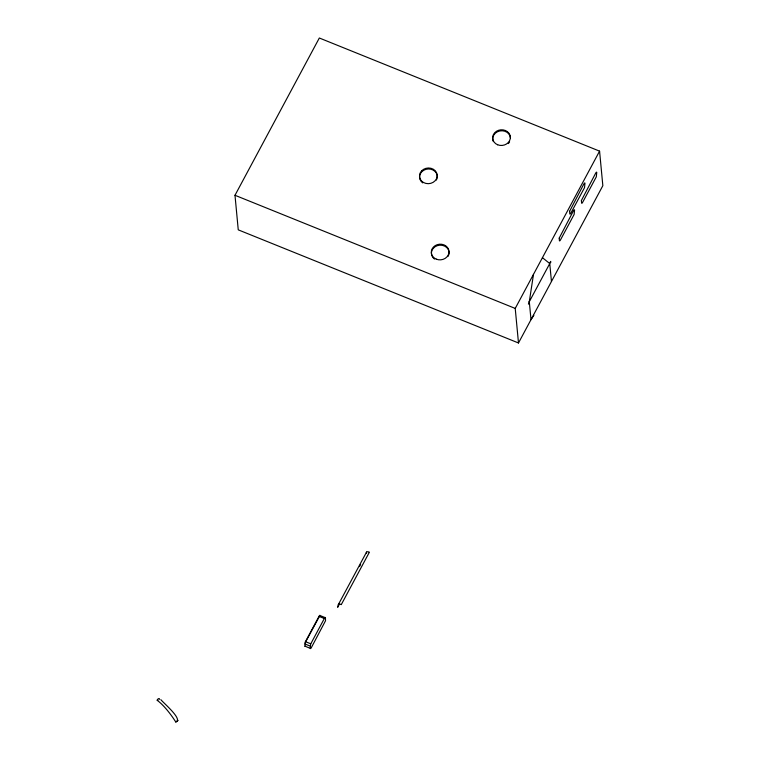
<?xml version="1.0" encoding="UTF-8"?>
<svg xmlns="http://www.w3.org/2000/svg" width="760" height="760" viewBox="0 0 760 760"><rect width="100%" height="100%" fill="white"/><g stroke="black" fill="none" stroke-linecap="round" stroke-linejoin="round"><path stroke-width="1.14" d="M533.881 315.362L531.003 319.656L529.302 301.682L533.491 274.37M338.352 604.57L338.504 604.39A3.515 1.425 28.2 0 1 341.278 604.608L369.398 552.178A3.515 1.425 28.2 0 0 366.624 551.959L338.352 604.57L338.542 605.644M366.462 552.14L366.396 552.358A3.515 1.425 28.2 0 0 366.662 553.223M305.254 642.589L319.561 616.122M304.969 646.181L310.298 648.337A2.232 0.532 -68 0 0 311.363 647.577L325.527 620.749L325.441 617.728L320.122 615.581A2.347 0.56 -68 0 0 319 616.379L305.244 642.058L304.969 646.181A2.232 0.532 -68 0 0 305.32 646.389M325.441 617.728A2.347 0.56 -68 0 0 324.33 618.526L310.574 644.204L310.298 648.337M234.992 195.282L319.333 38L599.573 151.136L602.841 185.696L518.491 342.978L238.25 229.843L234.992 195.282L515.223 308.427L518.491 342.978M338.285 605.045L337.649 607.316L339.644 603.592M359.49 566.58L360.591 564.528M515.223 308.427L599.573 151.136M529.397 301.112L528.409 304.161M549.603 263.435L550.677 261.421L550.772 262.456M529.302 301.682L549.755 263.558L542.431 257.688M159.305 699.38C160.255 697.566 156.664 699.228 157.234 700.378A29.393 7.296 55.8 0 1 175.778 722C183.483 719.701 163.21 702.781 160.844 699.637M175.778 722L178.173 720.394M157.88 700.387L157.234 700.378M319 616.379L324.33 618.526M305.444 641.658L310.773 643.806M304.76 643.9L310.08 646.057M549.755 263.558L551.456 281.523M509.58 141.825A8.873 7.837 -5.4 0 1 508.317 143.573M493.221 141.379A8.873 7.837 -5.4 0 1 499.767 130.967A8.873 7.837 -5.4 0 1 510.425 137.826M436.43 180.034A8.873 7.837 -5.4 0 0 433.285 170.136A8.873 7.837 -5.4 0 0 421.714 171.836L420.451 173.575A8.873 7.837 -5.4 0 0 422.674 182.875M434.473 259.065A8.873 7.837 -5.4 0 1 433.038 248.577A8.873 7.837 -5.4 0 1 444.762 246.155A8.873 7.837 -5.4 0 1 448.238 256.215M559.208 238.118L559.417 240.654A2.232 0.532 -68 0 0 560.481 239.903L574.114 214.482L574.569 210.054A2.347 0.56 -68 0 0 573.448 210.852L559.208 238.118M569.611 211.289L569.819 213.826A2.232 0.532 -68 0 0 570.883 213.075L584.516 187.653L584.972 183.226A2.347 0.56 -68 0 0 583.851 184.024L569.611 211.289M581.4 200.488L581.609 203.024A2.232 0.532 -68 0 0 582.673 202.274L596.296 176.852L596.752 172.425A2.347 0.56 -68 0 0 595.64 173.223L581.4 200.488M421.619 170.867L420.356 172.605A8.873 7.837 -5.4 0 0 423.51 182.505A8.873 7.837 -5.4 0 0 435.081 180.804L436.344 179.066A8.873 7.837 -5.4 0 0 433.19 169.166A8.873 7.837 -5.4 0 0 421.619 170.867M497.657 144.78A8.873 7.837 -5.4 0 0 510.331 136.857A8.873 7.837 -5.4 0 0 496.489 131.261A8.873 7.837 -5.4 0 0 497.657 144.78M436.316 259.169A8.873 7.837 -5.4 0 0 448.989 251.247A8.873 7.837 -5.4 0 0 435.147 245.651A8.873 7.837 -5.4 0 0 436.316 259.169"/></g></svg>
